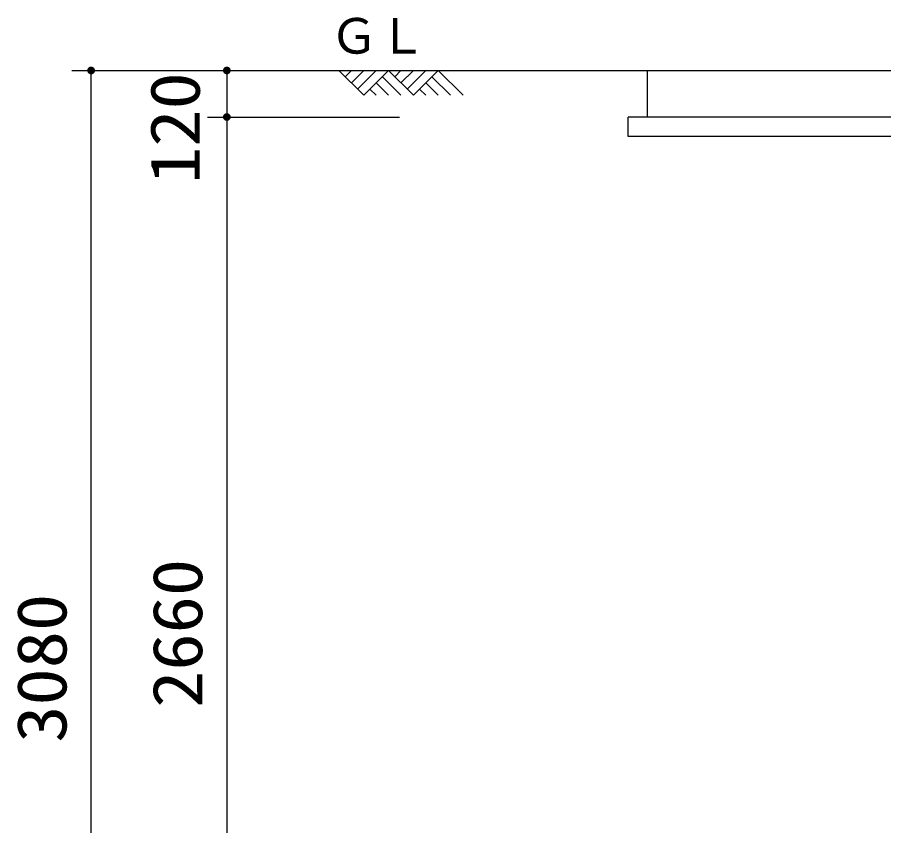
# Model space of a CAD drawing. Units: millimetres, scale not verified. Extents: x -14850 to 14850, y -10500 to 10500.
# Drawn here: x -1819 to 415, y 81 to 2166 of the extents above; entities that cross this region are included whole.
import ezdxf
from ezdxf.enums import TextEntityAlignment as Align

# ---------------------------------------------------------------- set-up
doc = ezdxf.new("R2010")
doc.units = ezdxf.units.MM
doc.header["$LTSCALE"] = 50
for name, color, linetype, lineweight in [('0-0_製作', 5, 'Continuous', 25), ('0-1_空気管', 4, 'Continuous', 25), ('0-2_躯体', 3, 'Continuous', 25)]:
    doc.layers.add(name, color=color, linetype=linetype, lineweight=lineweight)
doc.styles.add('ＭＳ ゴシック', font='')
doc.styles.get('ＭＳ ゴシック').set_extended_font_data('MS Gothic')

msp = doc.modelspace()

# ---------------------------------------------------------------- linework, layer by layer
at = {"layer": '0-0_製作', "color": 2}
for p, q in [((-1628.81, -1051.27), (-1628.81, 2028.73)), ((-1328.81, 2028.73), (-833.51, 2028.73)), ((-1328.81, 1908.73), (-833.51, 1908.73)), ((-1278.81, 1908.73), (-1278.81, -751.27))]:
    msp.add_line(p, q, dxfattribs=at)
msp.add_lwpolyline([(-1678.81, 2028.73), (-1278.81, 2028.73), (-1278.81, 1908.73)], dxfattribs=at)
at = {"layer": '0-0_製作'}
for points in [[(-1628.81, 2038.73), (-1638.64, 2030.61), (-1638.32, 2031.82)], [(-1628.81, 2028.73), (-1638.64, 2030.61), (-1628.81, 2038.73)], [(-1628.81, 2038.73), (-1638.32, 2031.82), (-1630.07, 2038.65)], [(-1630.07, 2038.65), (-1638.32, 2031.82), (-1637.86, 2032.99)], [(-1630.07, 2038.65), (-1637.86, 2032.99), (-1631.3, 2038.42)], [(-1631.3, 2038.42), (-1637.86, 2032.99), (-1637.26, 2034.09)], [(-1631.3, 2038.42), (-1637.26, 2034.09), (-1632.49, 2038.03)], [(-1632.49, 2038.03), (-1637.26, 2034.09), (-1636.52, 2035.11)], [(-1632.49, 2038.03), (-1636.52, 2035.11), (-1633.63, 2037.5)], [(-1633.63, 2037.5), (-1636.52, 2035.11), (-1635.66, 2036.02)], [(-1633.63, 2037.5), (-1635.66, 2036.02), (-1634.69, 2036.82)], [(-1628.18, 2038.71), (-1628.81, 2028.73), (-1628.81, 2038.73)], [(-1626.94, 2038.56), (-1628.81, 2028.73), (-1628.18, 2038.71)], [(-1625.72, 2038.24), (-1628.81, 2028.73), (-1626.94, 2038.56)], [(-1624.55, 2037.78), (-1628.81, 2028.73), (-1625.72, 2038.24)], [(-1623.45, 2037.18), (-1628.81, 2028.73), (-1624.55, 2037.78)], [(-1622.44, 2036.44), (-1628.81, 2028.73), (-1623.45, 2037.18)], [(-1621.52, 2035.58), (-1628.81, 2028.73), (-1622.44, 2036.44)], [(-1620.72, 2034.61), (-1628.81, 2028.73), (-1621.52, 2035.58)], [(-1620.72, 2034.61), (-1618.81, 2028.73), (-1628.81, 2028.73)], [(-1620.05, 2033.55), (-1618.81, 2028.73), (-1620.72, 2034.61)], [(-1619.52, 2032.41), (-1618.81, 2028.73), (-1620.05, 2033.55)], [(-1278.81, 2038.73), (-1287.86, 2032.99), (-1287.26, 2034.09)], [(-1278.81, 2028.73), (-1287.86, 2032.99), (-1278.81, 2038.73)], [(-1278.81, 2038.73), (-1287.26, 2034.09), (-1280.07, 2038.65)], [(-1280.07, 2038.65), (-1287.26, 2034.09), (-1286.52, 2035.11)], [(-1280.07, 2038.65), (-1286.52, 2035.11), (-1281.3, 2038.42)], [(-1281.3, 2038.42), (-1286.52, 2035.11), (-1285.66, 2036.02)], [(-1281.3, 2038.42), (-1285.66, 2036.02), (-1282.49, 2038.03)], [(-1282.49, 2038.03), (-1285.66, 2036.02), (-1284.69, 2036.82)], [(-1282.49, 2038.03), (-1284.69, 2036.82), (-1283.63, 2037.5)], [(-1278.18, 2038.71), (-1278.81, 2028.73), (-1278.81, 2038.73)], [(-1276.94, 2038.56), (-1278.81, 2028.73), (-1278.18, 2038.71)], [(-1275.72, 2038.24), (-1278.81, 2028.73), (-1276.94, 2038.56)], [(-1274.55, 2037.78), (-1278.81, 2028.73), (-1275.72, 2038.24)], [(-1273.45, 2037.18), (-1278.81, 2028.73), (-1274.55, 2037.78)], [(-1272.44, 2036.44), (-1278.81, 2028.73), (-1273.45, 2037.18)], [(-1271.52, 2035.58), (-1278.81, 2028.73), (-1272.44, 2036.44)], [(-1270.72, 2034.61), (-1278.81, 2028.73), (-1271.52, 2035.58)], [(-1270.05, 2033.55), (-1278.81, 2028.73), (-1270.72, 2034.61)], [(-1270.05, 2033.55), (-1268.81, 2028.73), (-1278.81, 2028.73)], [(-1269.52, 2032.41), (-1268.81, 2028.73), (-1270.05, 2033.55)], [(-1628.81, 2028.73), (-1638.81, 2028.73), (-1638.79, 2029.36)], [(-1628.81, 2028.73), (-1638.73, 2027.48), (-1638.81, 2028.73)], [(-1628.81, 2028.73), (-1638.79, 2029.36), (-1638.64, 2030.61)], [(-1628.81, 2028.73), (-1638.5, 2026.25), (-1638.73, 2027.48)], [(-1628.81, 2028.73), (-1638.11, 2025.05), (-1638.5, 2026.25)], [(-1628.81, 2028.73), (-1637.58, 2023.92), (-1638.11, 2025.05)], [(-1628.81, 2028.73), (-1636.9, 2022.86), (-1637.58, 2023.92)], [(-1628.81, 2028.73), (-1636.1, 2021.89), (-1636.9, 2022.86)], [(-1628.81, 2018.73), (-1636.1, 2021.89), (-1628.81, 2028.73)], [(-1628.81, 2018.73), (-1635.19, 2021.03), (-1636.1, 2021.89)], [(-1628.81, 2018.73), (-1634.17, 2020.29), (-1635.19, 2021.03)], [(-1628.81, 2018.73), (-1633.07, 2019.69), (-1634.17, 2020.29)], [(-1628.81, 2018.73), (-1631.9, 2019.22), (-1633.07, 2019.69)], [(-1628.81, 2018.73), (-1630.69, 2018.91), (-1631.9, 2019.22)], [(-1628.81, 2018.73), (-1629.44, 2018.75), (-1630.69, 2018.91)], [(-1618.81, 2028.73), (-1628.81, 2018.73), (-1628.81, 2028.73)], [(-1618.83, 2028.11), (-1628.81, 2018.73), (-1618.81, 2028.73)], [(-1618.99, 2026.86), (-1628.81, 2018.73), (-1618.83, 2028.11)], [(-1619.3, 2025.64), (-1628.81, 2018.73), (-1618.99, 2026.86)], [(-1619.3, 2025.64), (-1627.56, 2018.81), (-1628.81, 2018.73)], [(-1619.76, 2024.48), (-1627.56, 2018.81), (-1619.3, 2025.64)], [(-1619.76, 2024.48), (-1626.33, 2019.05), (-1627.56, 2018.81)], [(-1620.37, 2023.38), (-1626.33, 2019.05), (-1619.76, 2024.48)], [(-1620.37, 2023.38), (-1625.13, 2019.44), (-1626.33, 2019.05)], [(-1621.11, 2022.36), (-1625.13, 2019.44), (-1620.37, 2023.38)], [(-1621.11, 2022.36), (-1624, 2019.97), (-1625.13, 2019.44)], [(-1621.97, 2021.44), (-1624, 2019.97), (-1621.11, 2022.36)], [(-1621.97, 2021.44), (-1622.93, 2020.64), (-1624, 2019.97)], [(-1619.13, 2031.22), (-1618.81, 2028.73), (-1619.52, 2032.41)], [(-1618.89, 2029.99), (-1618.81, 2028.73), (-1619.13, 2031.22)], [(-1278.81, 2028.73), (-1288.81, 2028.73), (-1288.79, 2029.36)], [(-1278.81, 2028.73), (-1288.73, 2027.48), (-1288.81, 2028.73)], [(-1278.81, 2028.73), (-1288.79, 2029.36), (-1288.64, 2030.61)], [(-1278.81, 2028.73), (-1288.5, 2026.25), (-1288.73, 2027.48)], [(-1278.81, 2028.73), (-1288.64, 2030.61), (-1288.32, 2031.82)], [(-1278.81, 2028.73), (-1288.11, 2025.05), (-1288.5, 2026.25)], [(-1278.81, 2028.73), (-1288.32, 2031.82), (-1287.86, 2032.99)], [(-1278.81, 2028.73), (-1287.58, 2023.92), (-1288.11, 2025.05)], [(-1278.81, 2028.73), (-1286.9, 2022.86), (-1287.58, 2023.92)], [(-1278.81, 2018.73), (-1286.9, 2022.86), (-1278.81, 2028.73)], [(-1278.81, 2018.73), (-1286.1, 2021.89), (-1286.9, 2022.86)], [(-1278.81, 2018.73), (-1285.19, 2021.03), (-1286.1, 2021.89)], [(-1278.81, 2018.73), (-1284.17, 2020.29), (-1285.19, 2021.03)], [(-1278.81, 2018.73), (-1283.07, 2019.69), (-1284.17, 2020.29)], [(-1278.81, 2018.73), (-1281.9, 2019.22), (-1283.07, 2019.69)], [(-1278.81, 2018.73), (-1280.69, 2018.91), (-1281.9, 2019.22)], [(-1278.81, 2018.73), (-1279.44, 2018.75), (-1280.69, 2018.91)], [(-1268.81, 2028.73), (-1278.81, 2018.73), (-1278.81, 2028.73)], [(-1268.83, 2028.11), (-1278.81, 2018.73), (-1268.81, 2028.73)], [(-1268.99, 2026.86), (-1278.81, 2018.73), (-1268.83, 2028.11)], [(-1269.3, 2025.64), (-1278.81, 2018.73), (-1268.99, 2026.86)], [(-1269.76, 2024.48), (-1278.81, 2018.73), (-1269.3, 2025.64)], [(-1270.37, 2023.38), (-1278.81, 2018.73), (-1269.76, 2024.48)], [(-1270.37, 2023.38), (-1277.56, 2018.81), (-1278.81, 2018.73)], [(-1271.11, 2022.36), (-1277.56, 2018.81), (-1270.37, 2023.38)], [(-1271.11, 2022.36), (-1276.33, 2019.05), (-1277.56, 2018.81)], [(-1271.97, 2021.44), (-1276.33, 2019.05), (-1271.11, 2022.36)], [(-1271.97, 2021.44), (-1275.13, 2019.44), (-1276.33, 2019.05)], [(-1272.93, 2020.64), (-1275.13, 2019.44), (-1271.97, 2021.44)], [(-1272.93, 2020.64), (-1274, 2019.97), (-1275.13, 2019.44)], [(-1269.13, 2031.22), (-1268.81, 2028.73), (-1269.52, 2032.41)], [(-1268.89, 2029.99), (-1268.81, 2028.73), (-1269.13, 2031.22)], [(-1278.81, 1908.73), (-1288.81, 1908.73), (-1288.79, 1909.36)], [(-1278.81, 1908.73), (-1288.73, 1907.48), (-1288.81, 1908.73)], [(-1278.81, 1908.73), (-1288.79, 1909.36), (-1288.64, 1910.61)], [(-1278.81, 1908.73), (-1288.5, 1906.25), (-1288.73, 1907.48)], [(-1278.81, 1908.73), (-1288.64, 1910.61), (-1288.32, 1911.82)], [(-1278.81, 1908.73), (-1288.11, 1905.05), (-1288.5, 1906.25)], [(-1278.81, 1918.73), (-1288.32, 1911.82), (-1287.86, 1912.99)], [(-1278.81, 1908.73), (-1288.32, 1911.82), (-1278.81, 1918.73)], [(-1278.81, 1908.73), (-1287.58, 1903.92), (-1288.11, 1905.05)], [(-1278.81, 1918.73), (-1287.86, 1912.99), (-1280.07, 1918.65)], [(-1280.07, 1918.65), (-1287.86, 1912.99), (-1287.26, 1914.09)], [(-1278.81, 1908.73), (-1286.9, 1902.86), (-1287.58, 1903.92)], [(-1280.07, 1918.65), (-1287.26, 1914.09), (-1281.3, 1918.42)], [(-1281.3, 1918.42), (-1287.26, 1914.09), (-1286.52, 1915.11)], [(-1278.81, 1898.73), (-1286.9, 1902.86), (-1278.81, 1908.73)], [(-1278.81, 1898.73), (-1286.1, 1901.89), (-1286.9, 1902.86)], [(-1281.3, 1918.42), (-1286.52, 1915.11), (-1282.49, 1918.03)], [(-1282.49, 1918.03), (-1286.52, 1915.11), (-1285.66, 1916.02)], [(-1278.81, 1898.73), (-1285.19, 1901.03), (-1286.1, 1901.89)], [(-1282.49, 1918.03), (-1285.66, 1916.02), (-1283.63, 1917.5)], [(-1283.63, 1917.5), (-1285.66, 1916.02), (-1284.69, 1916.82)], [(-1278.81, 1898.73), (-1284.17, 1900.29), (-1285.19, 1901.03)], [(-1278.81, 1898.73), (-1283.07, 1899.68), (-1284.17, 1900.29)], [(-1278.81, 1898.73), (-1281.9, 1899.22), (-1283.07, 1899.68)], [(-1278.18, 1918.71), (-1278.81, 1908.73), (-1278.81, 1918.73)], [(-1276.94, 1918.56), (-1278.81, 1908.73), (-1278.18, 1918.71)], [(-1275.72, 1918.24), (-1278.81, 1908.73), (-1276.94, 1918.56)], [(-1274.55, 1917.78), (-1278.81, 1908.73), (-1275.72, 1918.24)], [(-1273.45, 1917.18), (-1278.81, 1908.73), (-1274.55, 1917.78)], [(-1272.44, 1916.44), (-1278.81, 1908.73), (-1273.45, 1917.18)], [(-1271.52, 1915.58), (-1278.81, 1908.73), (-1272.44, 1916.44)], [(-1270.72, 1914.61), (-1278.81, 1908.73), (-1271.52, 1915.58)], [(-1270.05, 1913.55), (-1278.81, 1908.73), (-1270.72, 1914.61)], [(-1270.05, 1913.55), (-1268.81, 1908.73), (-1278.81, 1908.73)], [(-1268.81, 1908.73), (-1278.81, 1898.73), (-1278.81, 1908.73)], [(-1268.83, 1908.11), (-1278.81, 1898.73), (-1268.81, 1908.73)], [(-1268.99, 1906.86), (-1278.81, 1898.73), (-1268.83, 1908.11)], [(-1269.3, 1905.64), (-1278.81, 1898.73), (-1268.99, 1906.86)], [(-1269.76, 1904.48), (-1278.81, 1898.73), (-1269.3, 1905.64)], [(-1269.76, 1904.48), (-1277.56, 1898.81), (-1278.81, 1898.73)], [(-1270.37, 1903.37), (-1277.56, 1898.81), (-1269.76, 1904.48)], [(-1270.37, 1903.37), (-1276.33, 1899.05), (-1277.56, 1898.81)], [(-1271.11, 1902.36), (-1276.33, 1899.05), (-1270.37, 1903.37)], [(-1271.11, 1902.36), (-1275.13, 1899.44), (-1276.33, 1899.05)], [(-1271.97, 1901.44), (-1275.13, 1899.44), (-1271.11, 1902.36)], [(-1271.97, 1901.44), (-1274, 1899.97), (-1275.13, 1899.44)], [(-1272.93, 1900.64), (-1274, 1899.97), (-1271.97, 1901.44)], [(-1269.52, 1912.41), (-1268.81, 1908.73), (-1270.05, 1913.55)], [(-1269.13, 1911.22), (-1268.81, 1908.73), (-1269.52, 1912.41)], [(-1268.89, 1909.99), (-1268.81, 1908.73), (-1269.13, 1911.22)], [(-1278.81, 1898.73), (-1280.69, 1898.91), (-1281.9, 1899.22)], [(-1278.81, 1898.73), (-1279.44, 1898.75), (-1280.69, 1898.91)]]:
    msp.add_solid(points, dxfattribs=at)
at = {"layer": '0-1_空気管', "color": 2}
msp.add_line((-1576.96, 2028.73), (2456.34, 2028.73), dxfattribs=at)
at = {"layer": '0-2_躯体'}
for p, q in [((-925.72, 1964.73), (-989.72, 2028.73)), ((-957.72, 2028.73), (-973.72, 2012.73)), ((-957.72, 1996.73), (-925.72, 2028.73)), ((-941.72, 1980.73), (-893.72, 2028.73)), ((-925.72, 1964.73), (-861.72, 2028.73)), ((-829.72, 1964.73), (-877.72, 2012.73)), ((-797.72, 1964.73), (-861.72, 2028.73)), ((-845.72, 2012.73), (-829.72, 2028.73)), ((-829.72, 1996.73), (-797.72, 2028.73)), ((-813.72, 1980.73), (-765.72, 2028.73)), ((-797.72, 1964.73), (-733.72, 2028.73)), ((-749.72, 2012.73), (-701.72, 1964.73)), ((-669.72, 1964.73), (-733.72, 2028.73)), ((-861.72, 1964.73), (-893.72, 1996.73)), ((-733.72, 1964.73), (-765.72, 1996.73)), ((-893.72, 1964.73), (-909.72, 1980.73)), ((-765.72, 1964.73), (-781.72, 1980.73))]:
    msp.add_line(p, q, dxfattribs=at)
at = {"layer": '0-2_躯体', "color": 2}
for p, q in [((-193.65, 1908.73), (-193.65, 2028.73)), ((-243.65, 1858.73), (-243.65, 1908.73)), ((2456.35, 1908.73), (-243.65, 1908.73)), ((2456.35, 1858.73), (-243.65, 1858.73))]:
    msp.add_line(p, q, dxfattribs=at)

# ---------------------------------------------------------------- texts
at = {"layer": '0-0_製作', "color": 4, "style": 'ＭＳ ゴシック', "width": 1.1}
for s, p in [('120', (-1310.18, 1735.98)), ('2660', (-1303.81, 384.98)), ('3080', (-1653.81, 294.98))]:
    msp.add_text(s, height=128.4, rotation=90, dxfattribs=at).set_placement(p, align=Align.BOTTOM_LEFT)
at = {"layer": '0-2_躯体', "color": 4, "style": 'ＭＳ ゴシック'}
msp.add_text('ＧＬ', height=91.79, dxfattribs=at).set_placement((-1013.59, 2044.73), align=Align.BOTTOM_LEFT)

doc.saveas('drawing.dxf')
